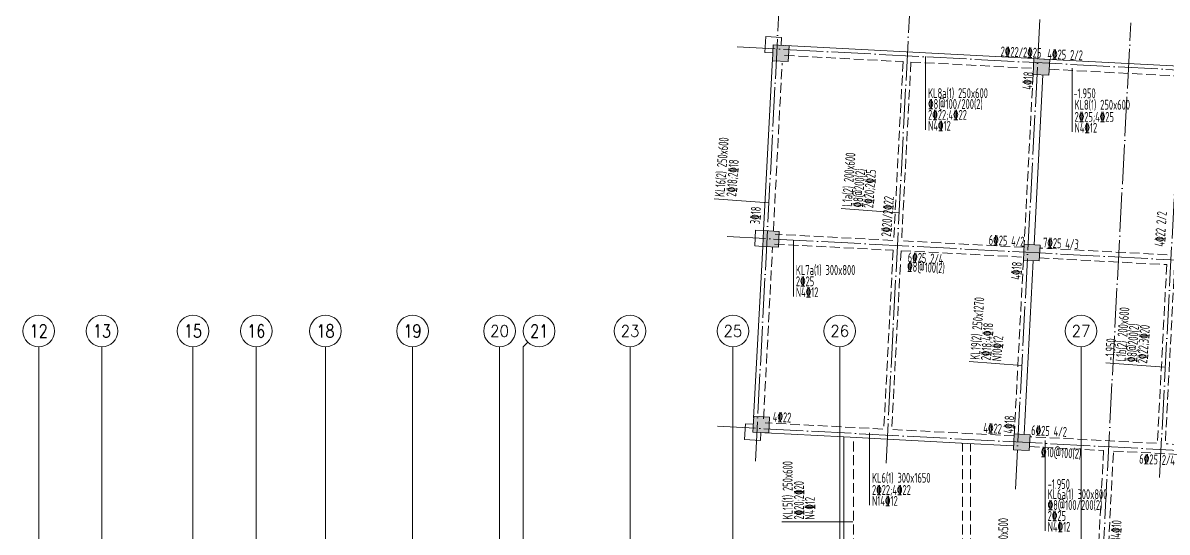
# Model space of a CAD drawing. Extents: x 5874492 to 7194610, y -939842 to -279257.
# Drawn here: x 6934196 to 6963122, y -435649 to -422778 of the extents above; entities that cross this region are included whole.
import ezdxf
from ezdxf.enums import TextEntityAlignment as Align

# ---------------------------------------------------------------- set-up
doc = ezdxf.new("R2010")
doc.units = 0
doc.header["$LTSCALE"] = 1000
doc.linetypes.add('DASH', pattern=[0.35, 0.25, -0.1])
doc.linetypes.add('DOTE', pattern=[2.42, 2, -0.2, 0.02, -0.2])
for name, color, linetype, lineweight in [('A-标注-轴号', 3, 'Continuous', 15), ('A-标注-轴号文字', 7, 'Continuous', 15), ('A-轴线-塔楼', 1, 'DOTE', 9), ('S-墙柱-COLU', 50, 'Continuous', 20), ('S-墙柱-HATCH', 251, 'Continuous', 20), ('S-板-BEAM', 4, 'DASH', 20), ('S-板-BEAM-CON', 2, 'Continuous', 20), ('S-梁-水平原位标注', 21, 'Continuous', 20), ('S-梁-水平集中标注', 191, 'Continuous', 20), ('S-轴网-轴号', 3, 'Continuous', 20)]:
    doc.layers.add(name, color=color, linetype=linetype, lineweight=lineweight)
doc.styles.add('_TCH_AXIS', font='COMPLEX.shx', dxfattribs={"bigfont": 'hztxt.shx'})
doc.styles.add('COMPLEX', font='COMPLEX')
doc.styles.add('样式 1', font='tssdeng.shx', dxfattribs={"width": 0.7, "bigfont": 'tssdchn.shx'})

# ---------------------------------------------------------------- blocks, each defined once
blk = doc.blocks.new('ndgfjhgkjhk')
at = {"layer": 'S-板-BEAM'}
for p, q in [((6643517, -504088), (6643739, -499845)), ((6643800, -499647), (6646796, -499804)), ((6646796, -499804), (6646559, -504323)), ((6646995, -499814), (6646759, -504334)), ((6646995, -499814), (6650091, -499976)), ((6650083, -500126), (6649859, -504420)), ((6650491, -499997), (6653711, -500166)), ((6646534, -504322), (6643563, -504166)), ((6643550, -504416), (6646546, -504573)), ((6649855, -504496), (6646784, -504335)), ((6643269, -508832), (6643496, -504488)), ((6646546, -504573), (6646310, -509092)), ((6646746, -504583), (6646510, -509102)), ((6646746, -504583), (6649842, -504745)), ((6650241, -504766), (6653462, -504935)), ((6653475, -504685), (6650254, -504516)), ((6649838, -504820), (6649605, -509264)), ((6653462, -504935), (6653225, -509453)), ((6653661, -504945), (6653425, -509464)), ((6646285, -509090), (6643314, -508935)), ((6646535, -509103), (6648383, -509200)), ((6645545, -514205), (6645545, -509302)), ((6649605, -509264), (6648383, -509200)), ((6653200, -509452), (6650005, -509285)), ((6648297, -514205), (6648297, -509445)), ((6648497, -514205), (6648497, -509458)), ((6649992, -509535), (6651865, -509633)), ((6651865, -509633), (6651630, -514126)), ((6651879, -514139), (6652115, -509646)), ((6652115, -509646), (6654137, -509751)), ((6656646, -509632), (6653450, -509465))]:
    blk.add_line(p, q, dxfattribs=at)
at = {"layer": 'S-板-BEAM-CON'}
for p, q in [((6650104, -499727), (6643813, -499397)), ((6643495, -499732), (6643268, -504075)), ((6643495, -499732), (6643268, -504075)), ((6657244, -500100), (6650354, -499740)), ((6650108, -504433), (6650333, -500139)), ((6643247, -504475), (6643019, -508819)), ((6643247, -504475), (6643019, -508819)), ((6649858, -509227), (6650087, -504833)), ((6643301, -509185), (6645295, -509289)), ((6643301, -509185), (6645295, -509289)), ((6645295, -509289), (6645295, -514205)), ((6645295, -509289), (6648272, -509445)), ((6648264, -509444), (6649592, -509514))]:
    blk.add_line(p, q, dxfattribs=at)
at = {"layer": 'S-板-BEAM-CON', "ltscale": 0.2}
for points in [[(6643713, -499392), (6643723, -499193), (6643324, -499172), (6643303, -499571), (6643503, -499582)], [(6643268, -504075), (6643068, -504065), (6643047, -504464), (6643247, -504475)], [(6643012, -508969), (6642812, -508958), (6642791, -509358), (6643190, -509379), (6643201, -509179)]]:
    blk.add_lwpolyline(points, dxfattribs=at)
blk = doc.blocks.new('aferwgewh')
at = {"layer": 'S-墙柱-HATCH', "ltscale": 0.2}
h = blk.add_hatch(color=256, dxfattribs=at)
h.dxf.hatch_style = 1
h.paths.add_polyline_path([(6643892, -499802), (6643913, -499403), (6643513, -499382), (6643492, -499781)])
h = blk.add_hatch(color=256, dxfattribs=at)
h.dxf.hatch_style = 1
h.paths.add_polyline_path([(6650483, -500147), (6650504, -499747), (6650104, -499726), (6650083, -500126)])
h = blk.add_hatch(color=256, dxfattribs=at)
h.dxf.hatch_style = 1
h.paths.add_polyline_path([(6657523, -500515), (6657544, -500116), (6657145, -500095), (6657124, -500494)])
h = blk.add_hatch(color=256, dxfattribs=at)
h.dxf.hatch_style = 1
h.paths.add_polyline_path([(6643646, -504496), (6643667, -504096), (6643268, -504075), (6643247, -504475)])
h = blk.add_hatch(color=256, dxfattribs=at)
h.dxf.hatch_style = 1
h.paths.add_polyline_path([(6650237, -504841), (6650258, -504441), (6649859, -504420), (6649838, -504820)])
h = blk.add_hatch(color=256, dxfattribs=at)
h.dxf.hatch_style = 1
h.paths.add_polyline_path([(6657278, -505209), (6657299, -504809), (6656899, -504788), (6656878, -505188)])
h = blk.add_hatch(color=256, dxfattribs=at)
h.dxf.hatch_style = 1
h.paths.add_polyline_path([(6643401, -509189), (6643422, -508790), (6643022, -508769), (6643001, -509168)])
h = blk.add_hatch(color=256, dxfattribs=at)
h.dxf.hatch_style = 1
h.paths.add_polyline_path([(6649986, -509634), (6650007, -509235), (6649608, -509214), (6649587, -509613)])
h = blk.add_hatch(color=256, dxfattribs=at)
h.dxf.hatch_style = 1
h.paths.add_polyline_path([(6657027, -510002), (6657048, -509603), (6656648, -509582), (6656627, -509981)])
h = blk.add_hatch(color=256, dxfattribs=at)
h.dxf.hatch_style = 1
h.paths.add_polyline_path([(6651954, -514143), (6651554, -514122), (6651533, -514521), (6651933, -514542)])
h = blk.add_hatch(color=256, dxfattribs=at)
h.dxf.hatch_style = 1
h.paths.add_polyline_path([(6656776, -514795), (6656797, -514396), (6656398, -514375), (6656377, -514775)])
h = blk.add_hatch(color=256, dxfattribs=at)
h.dxf.hatch_style = 1
h.paths.add_polyline_path([(6651473, -519325), (6651494, -518925), (6651094, -518904), (6651074, -519304)])
h = blk.add_hatch(color=256, dxfattribs=at)
h.dxf.hatch_style = 1
h.paths.add_polyline_path([(6655927, -519552), (6655947, -519153), (6655548, -519132), (6655527, -519532)])
h = blk.add_hatch(color=256, dxfattribs=at)
h.dxf.hatch_style = 1
h.paths.add_polyline_path([(6656270, -524482), (6656290, -524083), (6655891, -524062), (6655870, -524461)])
h = blk.add_hatch(color=256, dxfattribs=at)
h.dxf.hatch_style = 1
h.paths.add_polyline_path([(6656024, -529176), (6656045, -528776), (6655646, -528756), (6655625, -529155)])
h = blk.add_hatch(color=256, dxfattribs=at)
h.dxf.hatch_style = 1
h.paths.add_polyline_path([(6645493, -533331), (6645514, -532932), (6645114, -532911), (6645093, -533311)])
h = blk.add_hatch(color=256, dxfattribs=at)
h.dxf.hatch_style = 1
h.paths.add_polyline_path([(6651435, -533643), (6651455, -533243), (6651056, -533222), (6651035, -533622)])
h = blk.add_hatch(color=256, dxfattribs=at)
h.dxf.hatch_style = 1
h.paths.add_polyline_path([(6655779, -533869), (6655800, -533470), (6655400, -533449), (6655379, -533848)])
at = {"layer": 'S-墙柱-COLU'}
for points in [[(6643513, -499382), (6643913, -499403), (6643892, -499802), (6643492, -499781)], [(6650104, -499726), (6650504, -499747), (6650483, -500147), (6650083, -500126)], [(6657145, -500095), (6657544, -500116), (6657523, -500515), (6657124, -500494)], [(6643268, -504075), (6643667, -504096), (6643646, -504496), (6643247, -504475)], [(6649859, -504420), (6650258, -504441), (6650237, -504841), (6649838, -504820)], [(6656899, -504788), (6657299, -504809), (6657278, -505209), (6656878, -505188)], [(6643022, -508769), (6643422, -508790), (6643401, -509189), (6643001, -509168)], [(6649608, -509214), (6650007, -509235), (6649986, -509634), (6649587, -509613)], [(6656648, -509582), (6657048, -509603), (6657027, -510002), (6656627, -509981)], [(6651554, -514122), (6651954, -514143), (6651933, -514542), (6651533, -514521)], [(6656398, -514375), (6656797, -514396), (6656776, -514795), (6656377, -514775)], [(6651094, -518904), (6651494, -518925), (6651473, -519325), (6651074, -519304)], [(6655548, -519132), (6655947, -519153), (6655927, -519552), (6655527, -519532)], [(6655891, -524062), (6656290, -524083), (6656270, -524482), (6655870, -524461)], [(6655646, -528756), (6656045, -528776), (6656024, -529176), (6655625, -529155)], [(6645114, -532911), (6645514, -532932), (6645493, -533331), (6645093, -533311)], [(6651056, -533222), (6651455, -533243), (6651435, -533643), (6651035, -533622)], [(6655400, -533449), (6655800, -533470), (6655779, -533869), (6655379, -533848)]]:
    blk.add_lwpolyline(points, close=True, dxfattribs=at)
blk = doc.blocks.new('afdhgfjhfjhg')
at = {"layer": 'A-轴线-塔楼', "ltscale": 0.5}
for p, q in [((6646365, -523248), (6646988, -511339)), ((6653281, -523610), (6653903, -511701))]:
    blk.add_line(p, q, dxfattribs=at)
blk = doc.blocks.new('_AXISO')
blk.add_circle((0, 0), 0.5)
at = {"layer": 'S-轴网-轴号', "style": 'COMPLEX', "width": 1.041667}
blk.add_attdef('A', text='', height=0.56, dxfattribs=at).set_placement((-0.25, -0.28), (0.25, -0.28), align=Align.FIT)
blk = doc.blocks.new('ZHOUWANG2')
at = {"layer": 'A-标注-轴号'}
for p, q in [((188396, 135010), (188396, 139010)), ((189996, 135010), (189996, 139010)), ((192296, 135010), (192296, 139010)), ((193896, 135010), (193896, 139010)), ((195646, 135010), (195646, 139010)), ((197846, 135010), (197846, 139010)), ((200046, 135010), (200046, 139010)), ((200763, 139127), (200646, 139010)), ((200646, 135010), (200646, 139010)), ((203346, 135010), (203346, 139010)), ((205946, 135010), (205946, 139010)), ((208646, 135010), (208646, 139010)), ((214746, 135010), (214746, 139010))]:
    blk.add_line(p, q, dxfattribs=at)
at = {"layer": 'A-轴线-塔楼', "ltscale": 0.5}
for p, q in [((206514, 136119), (207118, 147664)), ((213086, 135411), (213709, 147319)), ((215161, 131041), (216006, 147199)), ((223934, 145655), (206054, 146590)), ((223683, 140861), (205803, 141796)), ((223432, 136068), (205552, 137003))]:
    blk.add_line(p, q, dxfattribs=at)
at = {"layer": 'A-轴线-塔楼', "linetype": 'DOTE', "ltscale": 0.5}
for p, q in [((188396, 135010), (188396, 126470)), ((189996, 135010), (189996, 128070)), ((192296, 135010), (192296, 128060)), ((193896, 135010), (193896, 126470)), ((195646, 135010), (195646, 124670)), ((197846, 135010), (197846, 108021)), ((200046, 135010), (200046, 124670)), ((200646, 135010), (200646, 124670)), ((203346, 135010), (203346, 127970)), ((205946, 135010), (205946, 126410)), ((208646, 135010), (208646, 108021)), ((214746, 135010), (214746, 108021))]:
    blk.add_line(p, q, dxfattribs=at)
at = {"layer": 'A-标注-轴号'}
ref = blk.add_blockref('_AXISO', (188396, 139410), dxfattribs=dict(at, xscale=800, yscale=800, zscale=800))
ref.add_attrib('A', '12', dxfattribs={"layer": 'A-标注-轴号文字', "ltscale": 0.2, "height": 328.4, "style": '_TCH_AXIS'}).set_placement((188169, 139246), (188623, 139246), align=Align.FIT)
ref = blk.add_blockref('_AXISO', (189996, 139410), dxfattribs=dict(at, xscale=800, yscale=800, zscale=800))
ref.add_attrib('A', '13', dxfattribs={"layer": 'A-标注-轴号文字', "ltscale": 0.2, "height": 328.4, "style": '_TCH_AXIS'}).set_placement((189769, 139246), (190223, 139246), align=Align.FIT)
ref = blk.add_blockref('_AXISO', (192296, 139410), dxfattribs=dict(at, xscale=800, yscale=800, zscale=800))
ref.add_attrib('A', '15', dxfattribs={"layer": 'A-标注-轴号文字', "ltscale": 0.2, "height": 328.4, "style": '_TCH_AXIS'}).set_placement((192069, 139246), (192523, 139246), align=Align.FIT)
ref = blk.add_blockref('_AXISO', (193896, 139410), dxfattribs=dict(at, xscale=800, yscale=800, zscale=800))
ref.add_attrib('A', '16', dxfattribs={"layer": 'A-标注-轴号文字', "ltscale": 0.2, "height": 328.4, "style": '_TCH_AXIS'}).set_placement((193669, 139246), (194123, 139246), align=Align.FIT)
ref = blk.add_blockref('_AXISO', (195646, 139410), dxfattribs=dict(at, xscale=800, yscale=800, zscale=800))
ref.add_attrib('A', '18', dxfattribs={"layer": 'A-标注-轴号文字', "ltscale": 0.2, "height": 328.4, "style": '_TCH_AXIS'}).set_placement((195419, 139246), (195873, 139246), align=Align.FIT)
ref = blk.add_blockref('_AXISO', (197846, 139410), dxfattribs=dict(at, xscale=800, yscale=800, zscale=800))
ref.add_attrib('A', '19', dxfattribs={"layer": 'A-标注-轴号文字', "ltscale": 0.2, "height": 328.4, "style": '_TCH_AXIS'}).set_placement((197619, 139246), (198073, 139246), align=Align.FIT)
ref = blk.add_blockref('_AXISO', (200046, 139410), dxfattribs=dict(at, xscale=800, yscale=800, zscale=800))
ref.add_attrib('A', '20', dxfattribs={"layer": 'A-标注-轴号文字', "ltscale": 0.2, "height": 294.3, "style": '_TCH_AXIS'}).set_placement((199808, 139263), (200284, 139263), align=Align.FIT)
ref = blk.add_blockref('_AXISO', (201046, 139410), dxfattribs=dict(at, xscale=800, yscale=800, zscale=800))
ref.add_attrib('A', '21', dxfattribs={"layer": 'A-标注-轴号文字', "ltscale": 0.2, "height": 328.4, "style": '_TCH_AXIS'}).set_placement((200819, 139246), (201273, 139246), align=Align.FIT)
ref = blk.add_blockref('_AXISO', (203346, 139410), dxfattribs=dict(at, xscale=800, yscale=800, zscale=800))
ref.add_attrib('A', '23', dxfattribs={"layer": 'A-标注-轴号文字', "ltscale": 0.2, "height": 294.3, "style": '_TCH_AXIS'}).set_placement((203108, 139263), (203584, 139263), align=Align.FIT)
ref = blk.add_blockref('_AXISO', (205946, 139410), dxfattribs=dict(at, xscale=800, yscale=800, zscale=800))
ref.add_attrib('A', '25', dxfattribs={"layer": 'A-标注-轴号文字', "ltscale": 0.2, "height": 294.3, "style": '_TCH_AXIS'}).set_placement((205708, 139263), (206184, 139263), align=Align.FIT)
ref = blk.add_blockref('_AXISO', (208646, 139410), dxfattribs=dict(at, xscale=800, yscale=800, zscale=800))
ref.add_attrib('A', '26', dxfattribs={"layer": 'A-标注-轴号文字', "ltscale": 0.2, "height": 294.3, "style": '_TCH_AXIS'}).set_placement((208408, 139263), (208884, 139263), align=Align.FIT)
ref = blk.add_blockref('_AXISO', (214746, 139410), dxfattribs=dict(at, xscale=800, yscale=800, zscale=800))
ref.add_attrib('A', '27', dxfattribs={"layer": 'A-标注-轴号文字', "ltscale": 0.2, "height": 294.3, "style": '_TCH_AXIS'}).set_placement((214508, 139263), (214984, 139263), align=Align.FIT)

msp = doc.modelspace()

# ---------------------------------------------------------------- linework, layer by layer
at = {"layer": 'S-梁-水平集中标注'}
for p, q in [((6957017.2, -423626.9), (6957017.2, -425483.8)), ((6960719.8, -423920.5), (6960719.8, -425534.2)), ((6951668.5, -427225.1), (6953054.9, -427328.2)), ((6954884.1, -427471.9), (6956333.9, -427579.6)), ((6953674, -428268.1), (6953674, -429690.3)), ((6958121.8, -431338.5), (6959446, -431436.9)), ((6961570.4, -431368.1), (6963051.7, -431478.2)), ((6955599.2, -433139.2), (6955599.2, -434964.8)), ((6960040.4, -433333), (6960040.4, -435620.3)), ((6953384.1, -435393.1), (6955181.3, -435393.1))]:
    msp.add_line(p, q, dxfattribs=at)

# ---------------------------------------------------------------- block references
at = {"color": 3}
msp.add_blockref('ZHOUWANG2', (6746199.7, -569977), dxfattribs=at)
at = {"layer": 'S-墙柱-HATCH'}
msp.add_blockref('aferwgewh', (309651, 76047.1), dxfattribs=at)
at = {"layer": 'S-板-BEAM'}
msp.add_blockref('ndgfjhgkjhk', (309651, 76047.1), dxfattribs=at)
at = {"layer": 'S-轴网-轴号'}
msp.add_blockref('afdhgfjhfjhg', (309651, 89343.2), dxfattribs=at)

# ---------------------------------------------------------------- texts
at = {"layer": 'S-梁-水平原位标注', "style": '样式 1', "width": 0.65}
for s, p in [('6\x8425 4/2', (6958607.7, -428385.7)), ('7\x8425 4/3', (6959979.9, -428452.7)), ('6\x8425 2/4', (6956558.9, -428826.8)), ('\x848@100(2)', (6956544.4, -429057.7)), ('4\x8422', (6953149, -432856.9)), ('4\x8422', (6958471.1, -433139.5)), ('6\x8425 4/2', (6959680.8, -433195.8)), ('\x8410@100(2)', (6959927.8, -433743.2)), ('6\x8425 2/4', (6962413.1, -433917.9))]:
    msp.add_text(s, height=250, rotation=357.00576, dxfattribs=at).set_placement(p)
at = {"layer": 'S-梁-水平集中标注', "style": '样式 1', "width": 0.65}
for s, rotation, p in [('2\x8422/2\x8425', 357.75298, (6958909.3, -423622.5)), ('4\x8425 2/2', 357.75298, (6960091.7, -423688.6)), ('4\x8418', 85.74876, (6959710.9, -424471.1)), ('2\x8418;2\x8418', 85.74876, (6952227.4, -427175.7)), ('\x848@200(2)', 85.74876, (6955421.9, -427449.2)), ('2\x8420;2\x8425', 85.74876, (6955690.4, -427465.2)), ('2\x8420/2\x8422', 85.74876, (6956139.8, -428188.3)), ('3\x8418', 85.74876, (6952823, -427873.2)), ('4\x8422 2/2', 85.74876, (6963052.7, -428439)), ('4\x8418', 85.74876, (6959419.8, -429275.7)), ('2\x8418;4\x8418', 85.74876, (6958659.6, -431315.8)), ('\x848@200(2)', 85.74876, (6962344.1, -431362.9)), ('2\x8422;3\x8420', 85.74876, (6962616.2, -431393.1)), ('N10\x8412', 85.74876, (6958933.8, -431336.2)), ('-1.950', 85.74876, (6961795.6, -431322.1)), ('4\x8418', 85.74876, (6959233.9, -433163.8)), ('2\x8420;2\x8420', 90, (6953940.8, -435330.6)), ('N4\x8412', 90, (6954215.8, -435330.6)), ('2\x8420 N4\x8410', 85.74876, (6961891.3, -436482.5))]:
    msp.add_text(s, height=250, rotation=rotation, dxfattribs=at).set_placement(p)
at = {"layer": 'S-梁-水平集中标注', "color": 3, "style": '样式 1', "width": 0.65}
for s, p in [('KL8a(1) 250x600', (6957079.7, -424678)), ('KL8(1) 250x600', (6960782.3, -424971.7)), ('KL7a(1) 300x800', (6953736.5, -429148.6)), ('KL6(1) 300x1650', (6955661.7, -434400.9)), ('KL6a(1) 300x800', (6960102.9, -434814.6))]:
    msp.add_text(s, height=250, dxfattribs=at).set_placement(p)
at = {"layer": 'S-梁-水平集中标注', "style": '样式 1', "width": 0.65}
for s, p in [('-1.950', (6960754.1, -424682.9)), ('\x848@100/200(2)', (6957079.7, -424953)), ('2\x8422;4\x8422', (6957079.7, -425228)), ('2\x8425;4\x8425 ', (6960782.3, -425278.4)), ('N4\x8412', (6957079.7, -425503)), ('N4\x8412', (6960782.3, -425553.4)), ('2\x8425', (6953736.5, -429434.5)), ('N4\x8412', (6953736.5, -429709.5)), ('2\x8422;4\x8422', (6955661.7, -434709.1)), ('-1.950', (6960102.9, -434559.1)), ('N14\x8412', (6955661.7, -434984.1)), ('\x848@100/200(2)', (6960102.9, -435089.6)), ('2\x8425', (6960102.9, -435364.6)), ('N4\x8412', (6960102.9, -435639.6))]:
    msp.add_text(s, height=250, dxfattribs=at).set_placement(p)
at = {"layer": 'S-梁-水平集中标注', "color": 3, "style": '样式 1', "width": 0.65}
for s, rotation, p in [('KL16(2) 250x600', 85.74876, (6951932, -427182)), ('L1a(2) 200x600', 85.74876, (6955147.7, -427428.8)), ('KL19(2) 250x1270', 85.74876, (6958385.3, -431295.4)), ('L1b(2) 200x600', 85.74876, (6962069.8, -431342.5)), ('KL15(1) 250x600', 90, (6953654.5, -435330.6)), ('L2a(3) 200x500', 90, (6959104.5, -436690.9))]:
    msp.add_text(s, height=250, rotation=rotation, dxfattribs=at).set_placement(p)

doc.saveas('drawing.dxf')
